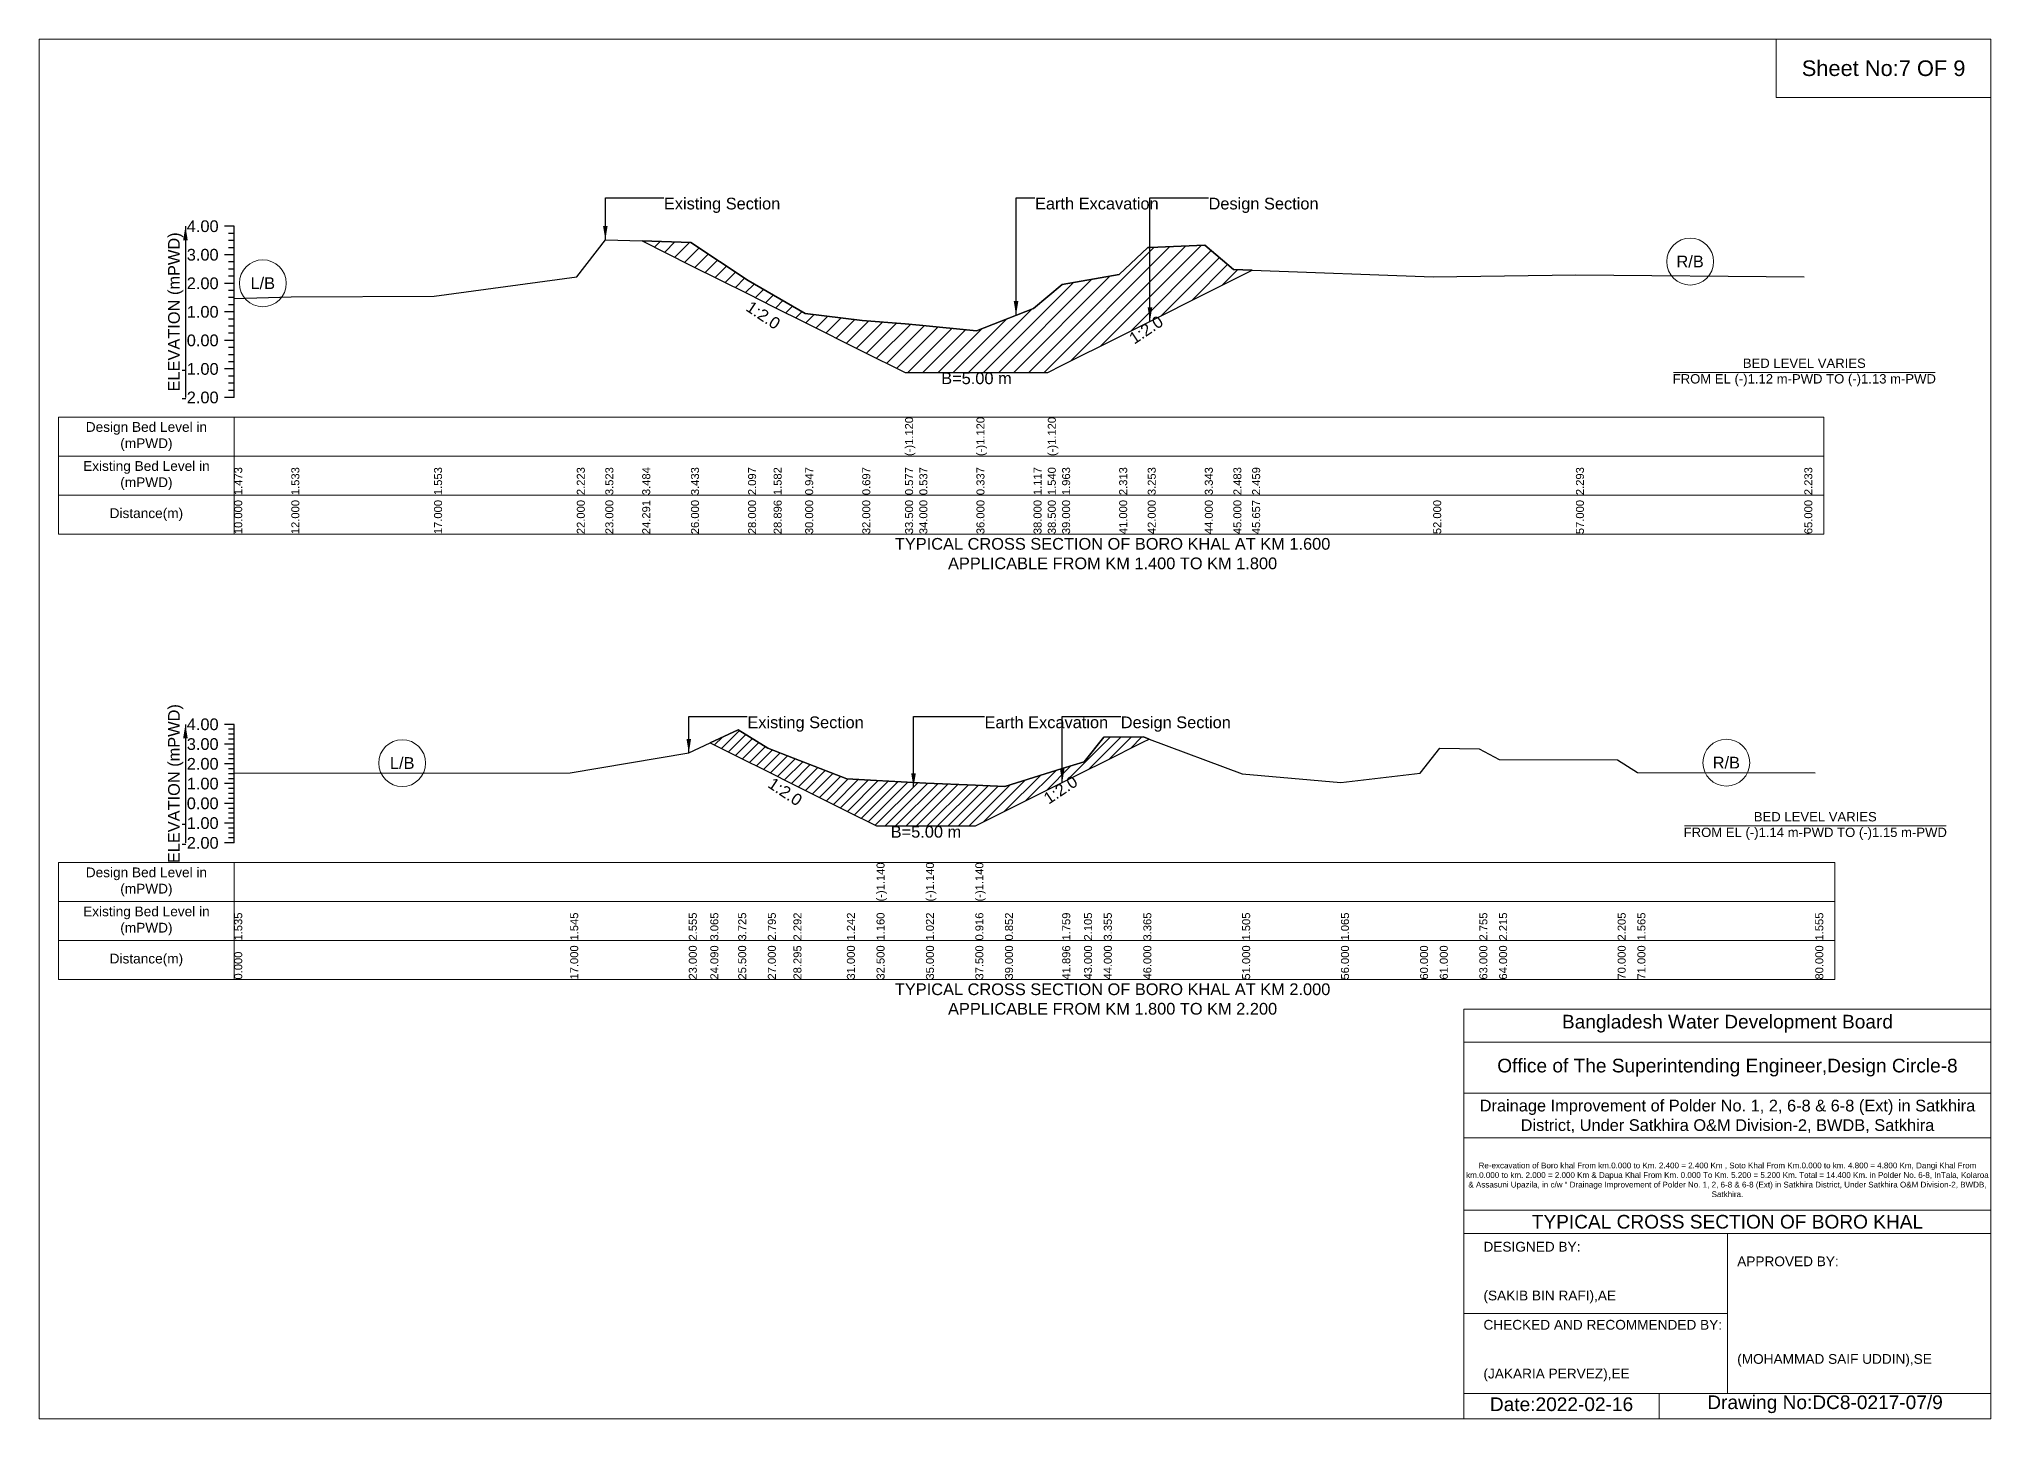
# Model space of a CAD drawing. Header units: inches. Extents: x 91000 to 538000, y -5656 to 0.
# Drawn here: x 280000 to 288000, y -5656 to 0 of the extents above; entities that cross this region are included whole.
import ezdxf

# ---------------------------------------------------------------- set-up
doc = ezdxf.new("R2010")
doc.units = ezdxf.units.IN
doc.header["$LTSCALE"] = 7
doc.header["$MEASUREMENT"] = 0
for name, color, linetype, lineweight in [('Cross section Data Border', 7, 'Continuous', 9), ('Cross Section Labels', 7, 'Continuous', 9), ('Existing_Bed_Level for Xsection', 7, 'Continuous', 25)]:
    doc.layers.add(name, color=color, linetype=linetype, lineweight=lineweight)
doc.styles.get("Standard").update_dxf_attribs({"font": 'arial.ttf'})
doc.dimstyles.get("Standard").update_dxf_attribs({"dimtxt": 45, "dimasz": 60, "dimexe": 0.18, "dimexo": 0.0625, "dimgap": 0.09, "dimtad": 0, "dimtih": 1, "dimtoh": 1, "dimdec": 4, "dimzin": 0, "dimdsep": 46, "dimtxsty": 'Standard', "dimcen": 0.09, "dimadec": 0, "dimazin": 0, "dimtfac": 1, "dimtdec": 4, "dimtofl": 0, "dimtmove": 0, "dimatfit": 3, "dimfxl": 1, "dimtolj": 1, "dimtzin": 0, "dimarcsym": 0})

msp = doc.modelspace()

# ---------------------------------------------------------------- hatches: boundary and pattern name
at = {"layer": 'Existing_Bed_Level for Xsection'}
h = msp.add_hatch(dxfattribs=at)
h.set_pattern_fill('ANSI31', color=256, scale=351, style=0)
h.paths.add_polyline_path([(282472.10426, -827.77113), (282672, -927.719), (282906, -1044.719), (283010.80213, -1097.12006), (283140, -1161.719), (283374, -1278.719), (283549.5, -1366.469), (283608, -1366.469), (283842, -1366.469), (284076, -1366.469), (284134.5, -1366.469), (284193, -1337.219), (284427, -1220.219), (284544, -1161.719), (284553.19508, -1157.12146), (284778, -1044.719), (284895, -986.219), (284971.89016, -947.77392), (284895, -944.918), (284778, -844.298), (284553.19508, -854.41422), (284544, -854.828), (284427, -964.808), (284193, -1005.758), (284134.5, -1055.249), (284076, -1104.74), (283842, -1196), (283608, -1172.6), (283549.5, -1167.92), (283374, -1153.88), (283140, -1124.63), (283010.80213, -1050.34122), (282906, -990.08), (282672, -833.768)])
h = msp.add_hatch(dxfattribs=at)
h.set_pattern_fill('ANSI31', color=256, scale=243, style=0)
h.paths.add_polyline_path([(282751.27996, -2884.74198), (282865.5, -2941.852), (282987, -3002.602), (283091.88998, -3055.04699), (283311, -3164.602), (283432.5, -3225.352), (283635, -3225.352), (283837.5, -3225.352), (283959, -3164.602), (284193.59346, -3047.30527), (284283, -3002.602), (284364, -2962.102), (284526, -2881.102), (284549.68693, -2869.25854), (284526, -2860.447), (284364, -2861.257), (284283, -2962.507), (284193.59346, -2990.5136), (283959, -3064), (283837.5, -3058.83625), (283635, -3050.23), (283432.5, -3039.0925), (283311, -3032.41), (283091.88998, -2947.34053), (282987, -2906.617), (282865.5, -2831.287)])

# ---------------------------------------------------------------- linework, layer by layer
at = {"layer": 'Cross section Data Border'}
for points in [[(280080, -1549.429), (287315, -1549.429), (287315, -2029.429), (280080, -2029.429)], [(280080, -3375.012), (287360, -3375.012), (287360, -3855.012), (280080, -3855.012)]]:
    msp.add_lwpolyline(points, close=True, dxfattribs=at)
for points in [[(280800, -1549.429), (280800, -2029.429)], [(280080, -1709.429), (287315, -1709.429)], [(280080, -1869.429), (287315, -1869.429)], [(280800, -3375.012), (280800, -3855.012)], [(280080, -3535.012), (287360, -3535.012)], [(280080, -3695.012), (287360, -3695.012)]]:
    msp.add_lwpolyline(points, dxfattribs=at)
at = {"layer": 'Cross Section Labels'}
for points in [[(280000, 0), (288000, 0), (288000, -5656), (280000, -5656)], [(287120, 0), (288000, 0), (288000, -240), (287120, -240)]]:
    msp.add_lwpolyline(points, close=True, dxfattribs=at)
for points in [[(286699.19427, -1366.469), (287770.80573, -1366.469)], [(286744.19427, -3225.352), (287815.80573, -3225.352)], [(285840, -5656), (285840, -3976), (288000, -3976)], [(285840, -4112), (288000, -4112)], [(285840, -4320), (288000, -4320)], [(285840, -4504), (288000, -4504)], [(285840, -4800), (288000, -4800)], [(285840, -4896), (288000, -4896)], [(286920, -4896), (286920, -5552)], [(285840, -5224), (286920, -5224)], [(285840, -5552), (288000, -5552)], [(286640, -5552), (286640, -5656)]]:
    msp.add_lwpolyline(points, dxfattribs=at)
for centre in [(286767, -912.158), (280917, -1001.078), (281488.5, -2967.772), (286915.5, -2966.152)]:
    msp.add_circle(centre, 96, dxfattribs=at)
at = {"layer": 'Existing_Bed_Level for Xsection'}
for points in [[(280800, -767.429), (280760, -767.429)], [(280800, -796.679), (280776, -796.679)], [(280800, -1469.429), (280800, -1352.429), (280800, -1235.429), (280800, -1118.429), (280800, -1001.429), (280800, -884.429), (280800, -767.429)], [(280800, -825.929), (280776, -825.929)], [(280800, -855.179), (280776, -855.179)], [(280800, -1063.088), (281034, -1056.068), (281619, -1053.728), (282204, -975.338), (282321, -823.238), (282472.10426, -827.77113), (282672, -833.768), (282906, -990.08), (283010.80213, -1050.34122), (283140, -1124.63), (283374, -1153.88), (283549.5, -1167.92), (283549.5, -1167.92), (283608, -1172.6), (283842, -1196), (283842, -1196), (284076, -1104.74), (284134.5, -1055.249), (284134.5, -1055.249), (284193, -1005.758), (284427, -964.808), (284544, -854.828), (284553.19508, -854.41422), (284778, -844.298), (284895, -944.918), (284971.89016, -947.77392), (285714, -975.338), (286299, -967.148), (287235, -974.168)], [(280800, -884.429), (280760, -884.429)], [(280800, -913.679), (280776, -913.679)], [(280800, -942.929), (280776, -942.929)], [(280800, -1001.429), (280760, -1001.429)], [(280800, -972.179), (280776, -972.179)], [(280800, -1030.679), (280776, -1030.679)], [(280800, -1118.429), (280760, -1118.429)], [(280800, -1059.929), (280776, -1059.929)], [(280800, -1089.179), (280776, -1089.179)], [(280800, -1147.679), (280776, -1147.679)], [(280800, -1176.929), (280776, -1176.929)], [(280800, -1235.429), (280760, -1235.429)], [(280800, -1206.179), (280776, -1206.179)], [(280800, -1264.679), (280776, -1264.679)], [(280800, -1352.429), (280760, -1352.429)], [(280800, -1293.929), (280776, -1293.929)], [(280800, -1323.179), (280776, -1323.179)], [(280800, -1381.679), (280776, -1381.679)], [(280800, -1410.929), (280776, -1410.929)], [(280800, -1469.429), (280760, -1469.429)], [(280800, -1440.179), (280776, -1440.179)], [(280800, -2809.012), (280760, -2809.012)], [(280800, -2829.262), (280776, -2829.262)], [(280800, -2849.512), (280776, -2849.512)], [(280800, -2869.762), (280776, -2869.762)], [(280800, -3295.012), (280800, -3214.012), (280800, -3133.012), (280800, -3052.012), (280800, -2971.012), (280800, -2890.012), (280800, -2809.012)], [(280800, -3008.677), (282177, -3007.867), (282663, -2926.057), (282751.27996, -2884.74198), (282865.5, -2831.287), (282987, -2906.617), (283091.88998, -2947.34053), (283311, -3032.41), (283432.5, -3039.0925), (283432.5, -3039.0925), (283635, -3050.23), (283635, -3050.23), (283837.5, -3058.83625), (283837.5, -3058.83625), (283959, -3064), (284193.59346, -2990.5136), (284283, -2962.507), (284364, -2861.257), (284526, -2860.447), (284549.68693, -2869.25854), (284931, -3011.107), (285336, -3046.747), (285660, -3008.677), (285741, -2906.617), (285903, -2909.857), (285984, -2953.597), (286470, -2954.407), (286551, -3006.247), (287280, -3007.057)], [(280800, -2890.012), (280760, -2890.012)], [(280800, -2910.262), (280776, -2910.262)], [(280800, -2930.512), (280776, -2930.512)], [(280800, -2950.762), (280776, -2950.762)], [(280800, -2971.012), (280760, -2971.012)], [(280800, -2991.262), (280776, -2991.262)], [(280800, -3011.512), (280776, -3011.512)], [(280800, -3031.762), (280776, -3031.762)], [(280800, -3052.012), (280760, -3052.012)], [(280800, -3072.262), (280776, -3072.262)], [(280800, -3092.512), (280776, -3092.512)], [(280800, -3112.762), (280776, -3112.762)], [(280800, -3133.012), (280760, -3133.012)], [(280800, -3153.262), (280776, -3153.262)], [(280800, -3173.512), (280776, -3173.512)], [(280800, -3193.762), (280776, -3193.762)], [(280800, -3214.012), (280760, -3214.012)], [(280800, -3234.262), (280776, -3234.262)], [(280800, -3254.512), (280776, -3254.512)], [(280800, -3274.762), (280776, -3274.762)], [(280800, -3295.012), (280760, -3295.012)]]:
    msp.add_lwpolyline(points, dxfattribs=at)
for points in [[(282472.10426, -827.77113), (282672, -927.719), (282906, -1044.719), (283010.80213, -1097.12006), (283140, -1161.719), (283374, -1278.719), (283549.5, -1366.469), (283549.5, -1366.469), (283608, -1366.469), (283842, -1366.469), (283842, -1366.469), (284076, -1366.469), (284134.5, -1366.469), (284134.5, -1366.469), (284193, -1337.219), (284427, -1220.219), (284544, -1161.719), (284553.19508, -1157.12146), (284778, -1044.719), (284895, -986.219), (284971.89016, -947.77392), (284971.89016, -947.77392), (284971.89016, -947.77392), (284895, -944.918), (284778, -844.298), (284553.19508, -854.41422), (284544, -854.828), (284427, -964.808), (284193, -1005.758), (284134.5, -1055.249), (284134.5, -1055.249), (284076, -1104.74), (283842, -1196), (283842, -1196), (283608, -1172.6), (283549.5, -1167.92), (283549.5, -1167.92), (283374, -1153.88), (283140, -1124.63), (283010.80213, -1050.34122), (282906, -990.08), (282672, -833.768)], [(282751.27996, -2884.74198), (282751.27996, -2884.74198), (282865.5, -2941.852), (282987, -3002.602), (283091.88998, -3055.04699), (283311, -3164.602), (283432.5, -3225.352), (283432.5, -3225.352), (283635, -3225.352), (283635, -3225.352), (283837.5, -3225.352), (283837.5, -3225.352), (283959, -3164.602), (284193.59346, -3047.30527), (284283, -3002.602), (284364, -2962.102), (284526, -2881.102), (284549.68693, -2869.25854), (284549.68693, -2869.25854), (284549.68693, -2869.25854), (284526, -2860.447), (284364, -2861.257), (284283, -2962.507), (284193.59346, -2990.5136), (283959, -3064), (283837.5, -3058.83625), (283837.5, -3058.83625), (283635, -3050.23), (283635, -3050.23), (283432.5, -3039.0925), (283432.5, -3039.0925), (283311, -3032.41), (283091.88998, -2947.34053), (282987, -2906.617), (282865.5, -2831.287), (282751.27996, -2884.74198)]]:
    msp.add_lwpolyline(points, close=True, dxfattribs=at)

# ---------------------------------------------------------------- texts
at = {"layer": 'Cross section Data Border', "char_height": 40, "width": 640, "attachment_point": 5}
for s, insert in [('Design Bed Level in (mPWD)', (280440, -1629.429)), ('Existing Bed Level in (mPWD)', (280440, -1789.429)), ('Distance(m)', (280440, -1949.429)), ('Design Bed Level in (mPWD)', (280440, -3455.012)), ('Existing Bed Level in (mPWD)', (280440, -3615.012)), ('Distance(m)', (280440, -3775.012))]:
    msp.add_mtext(s, dxfattribs=dict(at, insert=insert))
at = {"layer": 'Cross Section Labels'}
for s, insert, char_height, attachment_point in [('Sheet No:7 OF 9', (287560, -120), 64, 5), ('Existing Section', (282561, -650.429), 48, 1), ('Earth Excavation', (284082, -650.429), 48, 1), ('Design Section', (284793.19508, -650.429), 48, 1), ('R/B', (286767, -912.158), 48, 5), ('L/B', (280917, -1001.078), 48, 5), ('BED LEVEL VARIES ^JFROM EL (-)1.12 m-PWD TO (-)1.13 m-PWD', (287235, -1366.469), 38.4, 5), ('B=5.00 m', (283842, -1366.469), 48, 2), ('TYPICAL CROSS SECTION OF BORO KHAL AT KM 1.600^JAPPLICABLE FROM KM 1.400 TO KM 1.800', (284400, -2109.429), 48, 5), ('Existing Section', (282903, -2776.612), 48, 1), ('Earth Excavation', (283875, -2776.612), 48, 1), ('Design Section', (284433.59346, -2776.612), 48, 1), ('L/B', (281488.5, -2967.772), 48, 5), ('R/B', (286915.5, -2966.152), 48, 5), ('BED LEVEL VARIES ^JFROM EL (-)1.14 m-PWD TO (-)1.15 m-PWD', (287280, -3225.352), 38.4, 5), ('B=5.00 m', (283635, -3225.352), 48, 2), ('TYPICAL CROSS SECTION OF BORO KHAL AT KM 2.000^JAPPLICABLE FROM KM 1.800 TO KM 2.200', (284400, -3935.012), 48, 5), ('Bangladesh Water Development Board', (286920, -4036), 56, 5), ('Office of The Superintending Engineer,Design Circle-8', (286920, -4216), 56, 5)]:
    msp.add_mtext(s, dxfattribs=dict(at, insert=insert, char_height=char_height, attachment_point=attachment_point))
at = {"layer": 'Cross Section Labels', "char_height": 48, "attachment_point": 2}
for insert, rotation in [((282981.55213, -1111.74506), 326.309932474), ((284523.94508, -1171.74646), 33.690067526), ((283071.63998, -3065.17199), 326.309932474), ((284173.34346, -3057.43027), 33.690067526)]:
    msp.add_mtext('1:2.0', dxfattribs=dict(at, insert=insert, rotation=rotation))
at = {"layer": 'Cross Section Labels'}
for s, insert, char_height, width, attachment_point in [('Drainage Improvement of Polder No. 1, 2, 6-8 & 6-8 (Ext) in Satkhira District, Under Satkhira O&M Division-2, BWDB, Satkhira', (286920, -4416), 48, 2240, 5), ('Re-excavation of Boro khal From km.0.000 to Km. 2.400 = 2.400 Km , Soto Khal From Km.0.000 to km. 4.800 = 4.800 Km, Dangi Khal From km.0.000 to km. 2.000 = 2.000 Km & Dapua Khal From Km. 0.000 To Km. 5.200 = 5.200 Km. Total = 14.400 Km. in Polder No. 6-8, InTala, Kolaroa & Assasuni Upazila, in c/w “ Drainage Improvement of Polder No. 1, 2, 6-8 & 6-8 (Ext) in Satkhira District, Under Satkhira O&M Division-2, BWDB, Satkhira.', (286920, -4676), 23.56497918, 2160, 5), ('TYPICAL CROSS SECTION OF BORO KHAL', (286920, -4848), 56, 2240, 5), ('DESIGNED BY:^J^J^J(SAKIB BIN RAFI),AE', (285920, -5056), 40, 1120, 4), ('APPROVED BY:^J^J^J^J^J^J(MOHAMMAD SAIF UDDIN),SE', (286960, -5216), 40, 1120, 4), ('CHECKED AND RECOMMENDED BY:^J^J^J(JAKARIA PERVEZ),EE', (285920, -5376), 40, 1120, 4), ('Date:2022-02-16', (286240, -5596), 56, 1120, 5), ('Drawing No:DC8-0217-07/9', (287320, -5596), 56, 1760, 5)]:
    msp.add_mtext(s, dxfattribs=dict(at, insert=insert, char_height=char_height, width=width, attachment_point=attachment_point))
at = {"layer": 'Existing_Bed_Level for Xsection', "rotation": 90}
for s, insert, char_height, attachment_point in [('ELEVATION (mPWD)', (280560, -1118.429), 48, 5), ('(-)1.120', (283549.5, -1709.429), 32.8, 1), ('(-)1.120', (283842, -1709.429), 32.8, 1), ('(-)1.120', (284134.5, -1709.429), 32.8, 1), ('1.473', (280800, -1869.429), 32.8, 1), ('1.533', (281034, -1869.429), 32.8, 1), ('1.553', (281619, -1869.429), 32.8, 1), ('2.223', (282204, -1869.429), 32.8, 1), ('3.523', (282321, -1869.429), 32.8, 1), ('3.484', (282472.10426, -1869.429), 32.8, 1), ('3.433', (282672, -1869.429), 32.8, 1), ('2.097', (282906, -1869.429), 32.8, 1), ('1.582', (283010.80213, -1869.429), 32.8, 1), ('0.947', (283140, -1869.429), 32.8, 1), ('0.697', (283374, -1869.429), 32.8, 1), ('0.577', (283549.5, -1869.429), 32.8, 1), ('0.537', (283608, -1869.429), 32.8, 1), ('0.337', (283842, -1869.429), 32.8, 1), ('1.117', (284076, -1869.429), 32.8, 1), ('1.540', (284134.5, -1869.429), 32.8, 1), ('1.963', (284193, -1869.429), 32.8, 1), ('2.313', (284427, -1869.429), 32.8, 1), ('3.253', (284544, -1869.429), 32.8, 1), ('3.343', (284778, -1869.429), 32.8, 1), ('2.483', (284895, -1869.429), 32.8, 1), ('2.459', (284971.89016, -1869.429), 32.8, 1), ('2.293', (286299, -1869.429), 32.8, 1), ('2.233', (287235, -1869.429), 32.8, 1), ('10.000', (280800, -2029.429), 32.8, 1), ('12.000', (281034, -2029.429), 32.8, 1), ('17.000', (281619, -2029.429), 32.8, 1), ('22.000', (282204, -2029.429), 32.8, 1), ('23.000', (282321, -2029.429), 32.8, 1), ('24.291', (282472.10426, -2029.429), 32.8, 1), ('26.000', (282672, -2029.429), 32.8, 1), ('28.000', (282906, -2029.429), 32.8, 1), ('28.896', (283010.80213, -2029.429), 32.8, 1), ('30.000', (283140, -2029.429), 32.8, 1), ('32.000', (283374, -2029.429), 32.8, 1), ('33.500', (283549.5, -2029.429), 32.8, 1), ('34.000', (283608, -2029.429), 32.8, 1), ('36.000', (283842, -2029.429), 32.8, 1), ('38.000', (284076, -2029.429), 32.8, 1), ('38.500', (284134.5, -2029.429), 32.8, 1), ('39.000', (284193, -2029.429), 32.8, 1), ('41.000', (284427, -2029.429), 32.8, 1), ('42.000', (284544, -2029.429), 32.8, 1), ('44.000', (284778, -2029.429), 32.8, 1), ('45.000', (284895, -2029.429), 32.8, 1), ('45.657', (284971.89016, -2029.429), 32.8, 1), ('52.000', (285714, -2029.429), 32.8, 1), ('57.000', (286299, -2029.429), 32.8, 1), ('65.000', (287235, -2029.429), 32.8, 1), ('ELEVATION (mPWD)', (280560, -3052.012), 48, 5), ('(-)1.140', (283432.5, -3535.012), 32.8, 1), ('(-)1.140', (283635, -3535.012), 32.8, 1), ('(-)1.140', (283837.5, -3535.012), 32.8, 1), ('1.535', (280800, -3695.012), 32.8, 1), ('1.545', (282177, -3695.012), 32.8, 1), ('2.555', (282663, -3695.012), 32.8, 1), ('3.065', (282751.27996, -3695.012), 32.8, 1), ('3.725', (282865.5, -3695.012), 32.8, 1), ('2.795', (282987, -3695.012), 32.8, 1), ('2.292', (283091.88998, -3695.012), 32.8, 1), ('1.242', (283311, -3695.012), 32.8, 1), ('1.160', (283432.5, -3695.012), 32.8, 1), ('1.022', (283635, -3695.012), 32.8, 1), ('0.916', (283837.5, -3695.012), 32.8, 1), ('0.852', (283959, -3695.012), 32.8, 1), ('1.759', (284193.59346, -3695.012), 32.8, 1), ('2.105', (284283, -3695.012), 32.8, 1), ('3.355', (284364, -3695.012), 32.8, 1), ('3.365', (284526, -3695.012), 32.8, 1), ('1.505', (284931, -3695.012), 32.8, 1), ('1.065', (285336, -3695.012), 32.8, 1), ('2.755', (285903, -3695.012), 32.8, 1), ('2.215', (285984, -3695.012), 32.8, 1), ('2.205', (286470, -3695.012), 32.8, 1), ('1.565', (286551, -3695.012), 32.8, 1), ('1.555', (287280, -3695.012), 32.8, 1), ('0.000', (280800, -3855.012), 32.8, 1), ('17.000', (282177, -3855.012), 32.8, 1), ('23.000', (282663, -3855.012), 32.8, 1), ('24.090', (282751.27996, -3855.012), 32.8, 1), ('25.500', (282865.5, -3855.012), 32.8, 1), ('27.000', (282987, -3855.012), 32.8, 1), ('28.295', (283091.88998, -3855.012), 32.8, 1), ('31.000', (283311, -3855.012), 32.8, 1), ('32.500', (283432.5, -3855.012), 32.8, 1), ('35.000', (283635, -3855.012), 32.8, 1), ('37.500', (283837.5, -3855.012), 32.8, 1), ('39.000', (283959, -3855.012), 32.8, 1), ('41.896', (284193.59346, -3855.012), 32.8, 1), ('43.000', (284283, -3855.012), 32.8, 1), ('44.000', (284364, -3855.012), 32.8, 1), ('46.000', (284526, -3855.012), 32.8, 1), ('51.000', (284931, -3855.012), 32.8, 1), ('56.000', (285336, -3855.012), 32.8, 1), ('60.000', (285660, -3855.012), 32.8, 1), ('61.000', (285741, -3855.012), 32.8, 1), ('63.000', (285903, -3855.012), 32.8, 1), ('64.000', (285984, -3855.012), 32.8, 1), ('70.000', (286470, -3855.012), 32.8, 1), ('71.000', (286551, -3855.012), 32.8, 1), ('80.000', (287280, -3855.012), 32.8, 1)]:
    msp.add_mtext(s, dxfattribs=dict(at, insert=insert, char_height=char_height, attachment_point=attachment_point))
at = {"layer": 'Existing_Bed_Level for Xsection', "char_height": 48, "attachment_point": 6}
for s, insert in [('4.00', (280736, -767.429)), ('3.00', (280736, -884.429)), ('2.00', (280736, -1001.429)), ('1.00', (280736, -1118.429)), ('0.00', (280736, -1235.429)), ('-1.00', (280736, -1352.429)), ('-2.00', (280736, -1469.429)), ('4.00', (280736, -2809.012)), ('3.00', (280736, -2890.012)), ('2.00', (280736, -2971.012)), ('1.00', (280736, -3052.012)), ('0.00', (280736, -3133.012)), ('-1.00', (280736, -3214.012)), ('-2.00', (280736, -3295.012))]:
    msp.add_mtext(s, dxfattribs=dict(at, insert=insert))

# ---------------------------------------------------------------- leaders
at = {"layer": 'Cross Section Labels', "annotation_type": 0, "has_hookline": 1, "hookline_direction": 0}
for points, text_width in [([(282321, -823.238), (282321, -650.429), (282560.91, -650.429)], 467.16508), ([(284004.25528, -1131.70957), (284004.25528, -650.429), (284081.91, -650.429)], 496.99318), ([(284553.19508, -1157.12146), (284553.19508, -650.429), (284793.10508, -650.429)], 441.23329), ([(282663, -2926.057), (282663, -2776.612), (282902.91, -2776.612)], 467.16508), ([(283584.1138, -3066.87967), (283584.1138, -2776.612), (283874.91, -2776.612)], 496.99318), ([(284193.59346, -3047.30527), (284193.59346, -2776.612), (284433.50346, -2776.612)], 441.23329)]:
    msp.add_leader(points, dimstyle='Standard', override={"dimasz": 57.6}, dxfattribs=dict(at, text_width=text_width))
at = {"layer": 'Existing_Bed_Level for Xsection'}
for points in [[(280600, -767.429), (280600, -1469.429)], [(280600, -2809.012), (280600, -3295.012)]]:
    msp.add_leader(points, dimstyle='Standard', override={"dimasz": 57.6}, dxfattribs=at)

doc.saveas('drawing.dxf')
